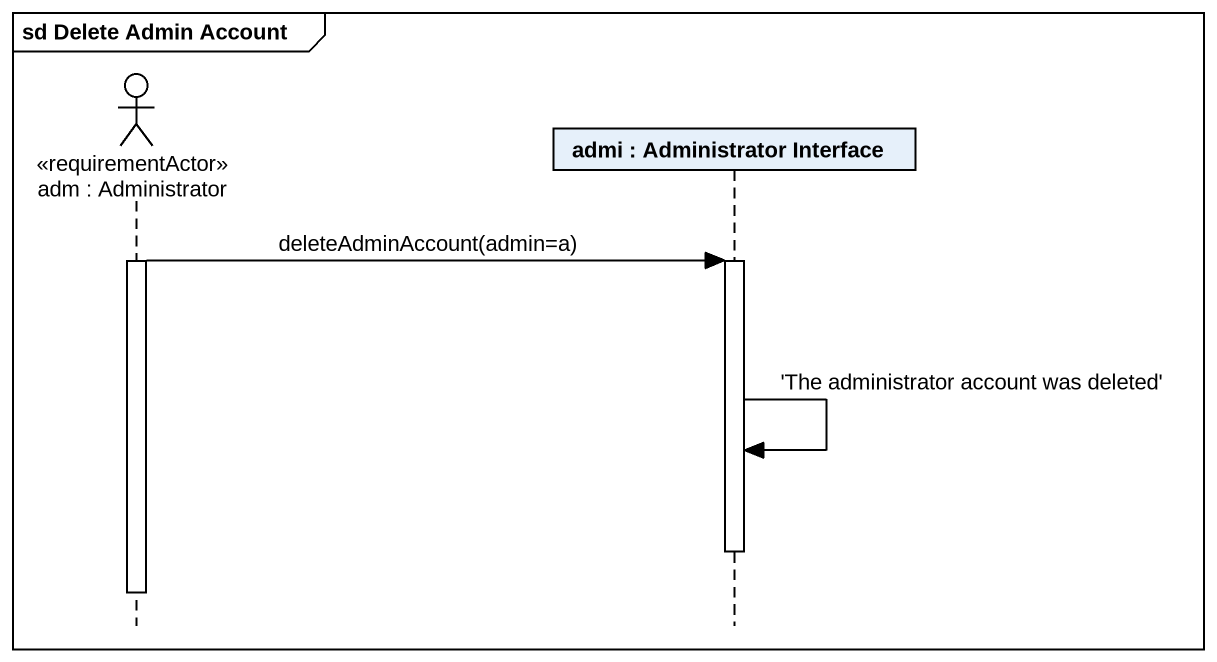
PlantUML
@startuml
mainframe sd Delete Admin Account
hide footbox
actor "adm : Administrator" as adm <<requirementActor>>
participant "admi : Administrator Interface" as admi

activate adm
adm -> admi : deleteAdminAccount(admin=a)
activate admi
admi -> admi : 'The administrator account was deleted'
deactivate admi
deactivate adm
@enduml
